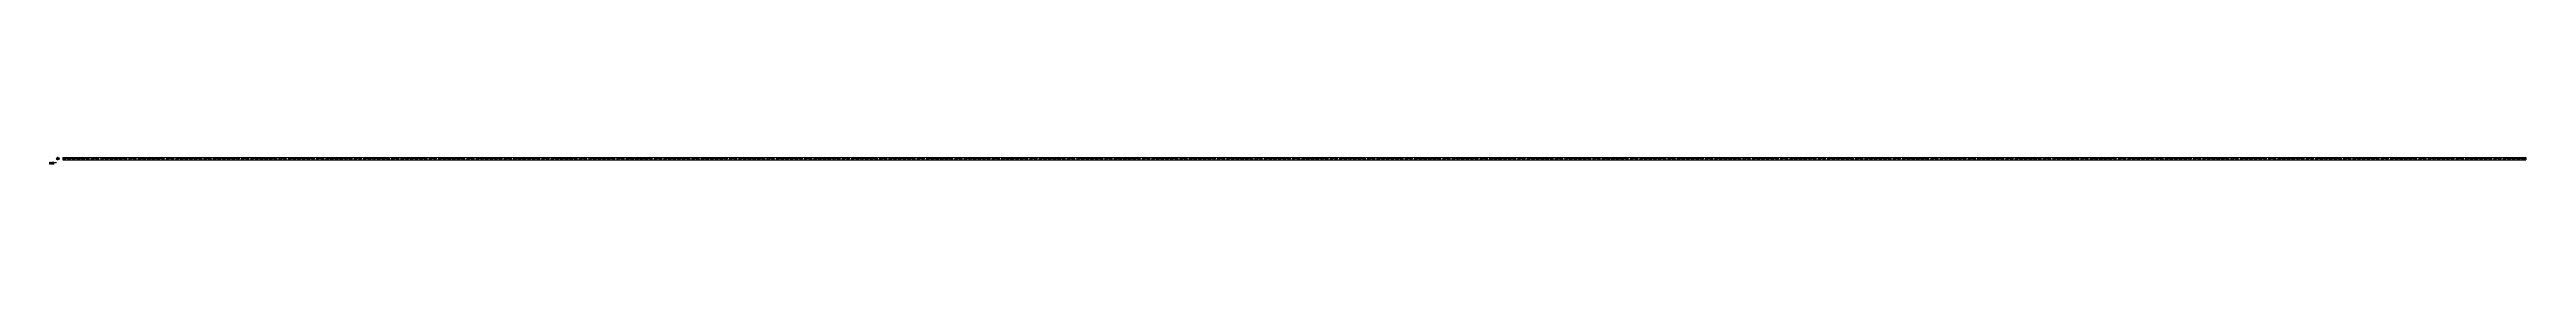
# Model space of a CAD drawing. Extents: x -34 to 10022, y -23 to 7.
import ezdxf

# ---------------------------------------------------------------- set-up
doc = ezdxf.new("R2010")
doc.units = 0
doc.linetypes.add('CENTER', pattern=[50.8, 31.75, -6.35, 6.35, -6.35])
doc.linetypes.add('DASHED', pattern=[19.05, 12.7, -6.35])
doc.layers.get('0').update_dxf_attribs({"linetype": 'CONTINUOUS'})
doc.layers.add('CENTER', color=1, linetype='CENTER')
doc.styles.get("Standard").update_dxf_attribs({"font": 'txt.shx', "height": 3, "bigfont": 'bigfont.shx'})

msp = doc.modelspace()

# ---------------------------------------------------------------- linework, layer by layer
at = {"color": 7, "linetype": 'CONTINUOUS'}
for p, q in [((20, 5), (20, -5)), ((20, 5), (10020, 5)), ((10020, 5), (10020, -5)), ((20, -5), (10020, -5))]:
    msp.add_line(p, q, dxfattribs=at)
at = {"color": 3, "linetype": 'DASHED'}
for p, q in [((20, 3), (10020, 3)), ((20, -3), (10020, -3))]:
    msp.add_line(p, q, dxfattribs=at)
at = {"color": 7, "linetype": 'CONTINUOUS'}
for radius in [5, 3.15]:
    msp.add_circle((0, 0), radius, dxfattribs=at)
at = {"layer": 'CENTER', "color": 1, "linetype": 'CENTER'}
for p, q in [((7, 0), (-7, 0)), ((0, -7), (0, 7)), ((10022, 0), (18, 0))]:
    msp.add_line(p, q, dxfattribs=at)

# ---------------------------------------------------------------- texts
at = {"color": 7, "linetype": 'CONTINUOUS'}
for s, p in [('ERHOS06-10', (-34, -18)), ('ERHOS06', (-34, -23))]:
    msp.add_text(s, height=3, dxfattribs=at).set_placement(p)

doc.saveas('drawing.dxf')
